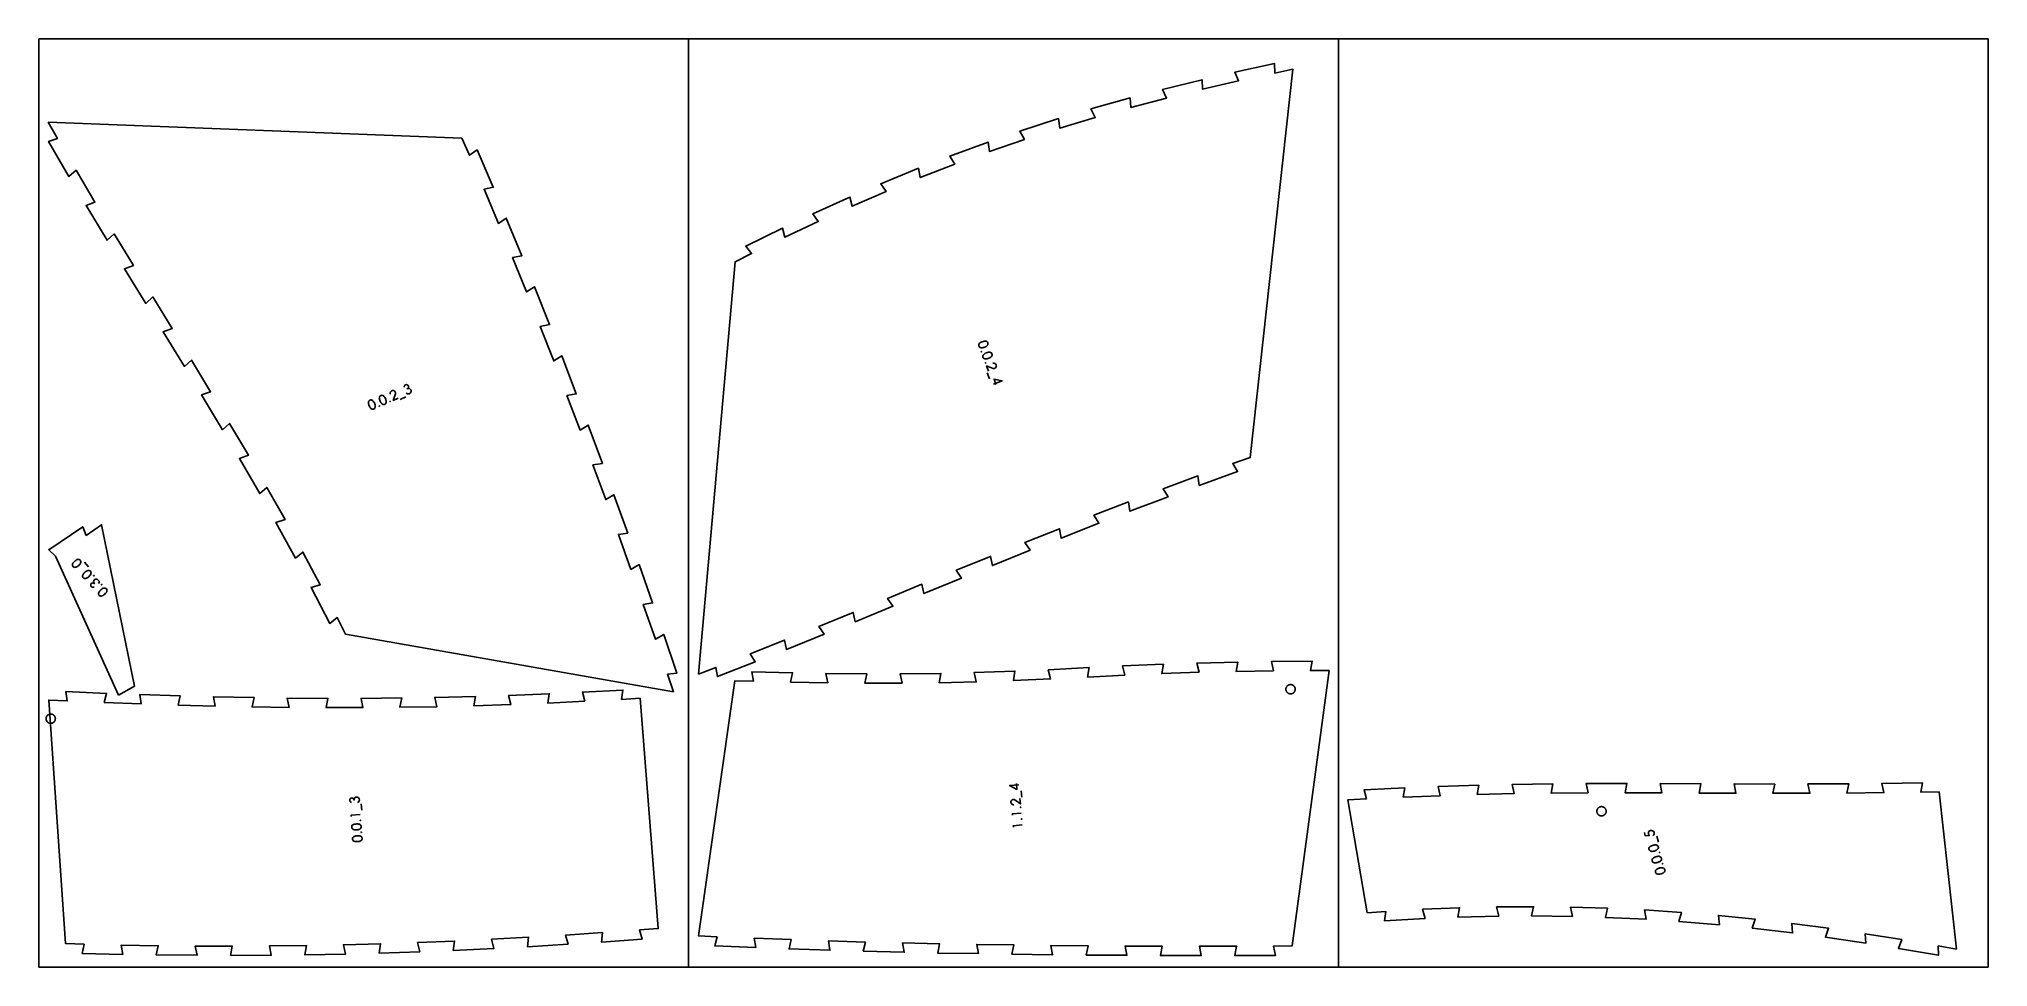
# Model space of a CAD drawing. Header units: millimetres. Extents: x 0 to 2100, y 0 to 1000.
import ezdxf

# ---------------------------------------------------------------- set-up
doc = ezdxf.new("R2010")
doc.units = ezdxf.units.MM
doc.header["$MEASUREMENT"] = 0
for name, color, linetype, true_color in [('Default', 18, 'Continuous', 0x000000), ('la_engrave', 5, 'Continuous', 0x0000ff), ('la_inner_cut', 3, 'Continuous', 0x00ff00), ('la_outer_cut', 1, 'Continuous', 0xff0000)]:
    doc.layers.add(name, color=color, linetype=linetype, true_color=true_color)

msp = doc.modelspace()

# ---------------------------------------------------------------- linework, layer by layer
at = {"layer": 'Default'}
for points in [[(0, 0), (0, 1000), (700, 1000), (700, 0)], [(700, 0), (700, 1000), (1400, 1000), (1400, 0)], [(1400, 0), (1400, 1000), (2100, 1000), (2100, 0)]]:
    msp.add_lwpolyline(points, close=True, dxfattribs=at)
at = {"layer": 'la_engrave'}
for points in [[(1012.6, 670.7), (1012.9, 671.4), (1013.4, 672.1), (1014.2, 672.8), (1014.3, 672.8), (1014.5, 672.9), (1014.8, 673.1), (1015.2, 673.3), (1016.3, 673.8), (1017.5, 674.2), (1018, 674.3), (1018.3, 674.4), (1018.6, 674.4), (1018.7, 674.4), (1019.9, 674.4), (1020.4, 674.3), (1020.8, 674.3), (1021.5, 673.8), (1022, 673.3), (1022.3, 672.7), (1022.5, 671.9), (1022.5, 671.1), (1022.3, 670.5), (1021.8, 669.8), (1021.3, 669.3), (1020.6, 668.8), (1019.9, 668.4), (1019, 668), (1018, 667.7), (1017.2, 667.4), (1016.4, 667.3), (1015.8, 667.2), (1015.1, 667.2), (1014.4, 667.4), (1013.8, 667.7), (1013.3, 668), (1012.9, 668.5), (1012.7, 669), (1012.5, 669.8)], [(1015.7, 663), (1015.7, 662.9), (1015.6, 662.7), (1015.4, 662.7), (1015.3, 662.9), (1015.3, 663.1), (1015.4, 663.2), (1015.6, 663.2)], [(1017.1, 658.7), (1017.4, 659.4), (1017.9, 660.1), (1018.7, 660.8), (1018.8, 660.9), (1019, 661), (1019.3, 661.1), (1019.6, 661.3), (1020.8, 661.8), (1022, 662.2), (1022.5, 662.3), (1022.8, 662.4), (1023.1, 662.5), (1023.2, 662.5), (1024.4, 662.5), (1024.9, 662.4), (1025.2, 662.3), (1026, 661.9), (1026.5, 661.4), (1026.8, 660.8), (1027, 660), (1027, 659.2), (1026.8, 658.6), (1026.3, 657.9), (1025.8, 657.4), (1025, 656.8), (1024.4, 656.5), (1023.4, 656.1), (1022.5, 655.7), (1021.7, 655.5), (1020.9, 655.3), (1020.3, 655.2), (1019.6, 655.3), (1018.9, 655.5), (1018.3, 655.8), (1017.8, 656.1), (1017.4, 656.6), (1017.1, 657.1), (1017, 657.8)], [(1020.2, 651.1), (1020.2, 650.9), (1020.1, 650.8), (1019.9, 650.8), (1019.8, 650.9), (1019.8, 651.1), (1019.9, 651.2), (1020.1, 651.2)], [(359.1, 601.1), (358.4, 601.3), (357.7, 601.8), (356.9, 602.6), (356.9, 602.7), (356.8, 602.9), (356.6, 603.2), (356.4, 603.5), (355.8, 604.6), (355.4, 605.8), (355.3, 606.3), (355.2, 606.6), (355.1, 606.9), (355.1, 607), (355, 607.6), (355, 608.2), (355.1, 608.7), (355.2, 609.1), (355.5, 609.8), (356, 610.3), (356.6, 610.7), (357.4, 611), (358.2, 611), (358.8, 610.8), (359.5, 610.3), (360, 609.9), (360.6, 609.1), (361, 608.5), (361.5, 607.6), (361.9, 606.7), (362.1, 605.9), (362.3, 605.1), (362.4, 604.5), (362.4, 603.8), (362.3, 603), (362, 602.4), (361.7, 602), (361.3, 601.5), (360.7, 601.2), (360, 601)], [(370.8, 606.2), (370.1, 606.4), (369.4, 606.9), (368.7, 607.7), (368.6, 607.8), (368.5, 608), (368.3, 608.2), (368.1, 608.6), (367.5, 609.7), (367.1, 610.9), (367, 611.4), (366.9, 611.7), (366.8, 612), (366.8, 612.1), (366.7, 613.3), (366.8, 613.8), (366.9, 614.2), (367.2, 614.9), (367.7, 615.4), (368.3, 615.8), (369.1, 616), (369.9, 616.1), (370.5, 615.8), (371.3, 615.4), (371.7, 614.9), (372.3, 614.2), (372.7, 613.6), (373.2, 612.7), (373.6, 611.7), (373.8, 610.9), (374.1, 610.1), (374.2, 609.5), (374.2, 608.8), (374, 608.1), (373.7, 607.5), (373.4, 607), (373, 606.6), (372.5, 606.3), (371.7, 606.1)], [(378.3, 609.7), (378.5, 609.7), (378.6, 609.5), (378.6, 609.4), (378.5, 609.2), (378.3, 609.2), (378.2, 609.4), (378.2, 609.5)], [(366.6, 604.6), (366.8, 604.6), (366.9, 604.5), (366.9, 604.3), (366.8, 604.2), (366.6, 604.2), (366.5, 604.3), (366.5, 604.5)], [(45.1, 437), (45.1, 436.2), (44.8, 435.3), (44.4, 434.4), (44.3, 434.3), (44.1, 434.2), (43.9, 433.9), (43.7, 433.6), (42.8, 432.7), (41.8, 431.9), (41.4, 431.6), (41.1, 431.4), (40.9, 431.3), (40.8, 431.2), (40.2, 430.9), (39.6, 430.7), (39.1, 430.7), (38.8, 430.6), (38, 430.7), (37.3, 431), (36.8, 431.4), (36.3, 432.1), (36, 432.8), (36, 433.5), (36.2, 434.4), (36.5, 435), (37, 435.7), (37.5, 436.3), (38.2, 437.1), (38.9, 437.7), (39.6, 438.2), (40.3, 438.7), (40.8, 439), (41.5, 439.2), (42.2, 439.3), (42.9, 439.2), (43.4, 439.1), (44, 438.8), (44.4, 438.4), (44.8, 437.8)], [(56.1, 424.9), (56, 424.2), (55.8, 423.3), (55.3, 422.4), (55.3, 422.3), (55.1, 422.1), (54.9, 421.9), (54.6, 421.5), (53.8, 420.6), (52.8, 419.9), (52.4, 419.6), (52.1, 419.4), (51.9, 419.2), (51.8, 419.2), (50.6, 418.7), (50.1, 418.6), (49.8, 418.6), (48.9, 418.7), (48.3, 419), (47.8, 419.4), (47.3, 420.1), (47, 420.8), (47, 421.5), (47.2, 422.3), (47.5, 422.9), (48, 423.7), (48.4, 424.3), (49.2, 425), (49.9, 425.7), (50.5, 426.2), (51.3, 426.7), (51.8, 427), (52.5, 427.2), (53.2, 427.2), (53.9, 427.2), (54.4, 427.1), (54.9, 426.8), (55.4, 426.4), (55.8, 425.8)], [(58.9, 421.4), (58.9, 421.6), (58.9, 421.7), (59.1, 421.8), (59.3, 421.7), (59.3, 421.5), (59.2, 421.4), (59.1, 421.3)], [(73.3, 406.1), (73.2, 405.3), (73, 404.4), (72.5, 403.5), (72.5, 403.4), (72.3, 403.2), (72.1, 403), (71.8, 402.7), (71, 401.8), (70, 401), (69.6, 400.7), (69.3, 400.5), (69.1, 400.4), (69, 400.3), (67.8, 399.8), (67.3, 399.7), (67, 399.7), (66.1, 399.8), (65.5, 400.1), (65, 400.5), (64.5, 401.2), (64.2, 401.9), (64.2, 402.6), (64.4, 403.4), (64.7, 404.1), (65.2, 404.8), (65.6, 405.4), (66.4, 406.1), (67.1, 406.8), (67.8, 407.3), (68.5, 407.8), (69, 408.1), (69.7, 408.3), (70.4, 408.4), (71, 408.3), (71.6, 408.2), (72.1, 407.9), (72.6, 407.5), (73, 406.9)], [(67.5, 412), (67.5, 412.1), (67.5, 412.3), (67.7, 412.4), (67.9, 412.3), (67.9, 412.1), (67.8, 412), (67.7, 411.9)], [(1057.4, 172.2), (1057.4, 172.4), (1057.6, 172.4), (1057.8, 172.4), (1057.8, 172.2), (1057.8, 172), (1057.6, 172), (1057.4, 172)], [(346.9, 149.7), (346.4, 149.2), (345.7, 148.6), (344.7, 148.2), (344.6, 148.2), (344.4, 148.1), (344.1, 148.1), (343.7, 148), (342.4, 147.8), (341.2, 147.8), (340.7, 147.8), (340.3, 147.9), (340.1, 147.9), (340, 147.9), (338.8, 148.2), (338.3, 148.5), (338, 148.7), (337.4, 149.3), (337.1, 149.9), (337, 150.6), (337, 151.4), (337.2, 152.1), (337.6, 152.7), (338.3, 153.2), (338.9, 153.5), (339.8, 153.8), (340.5, 154), (341.5, 154.1), (342.5, 154.2), (343.4, 154.2), (344.2, 154.1), (344.8, 154), (345.5, 153.8), (346.1, 153.4), (346.6, 152.9), (346.9, 152.5), (347.2, 151.9), (347.3, 151.3), (347.2, 150.6)], [(346.1, 158), (346.1, 158.1), (346.3, 158.2), (346.5, 158.2), (346.5, 158), (346.5, 157.8), (346.3, 157.8), (346.1, 157.8)], [(1058.5, 159.5), (1058.5, 159.6), (1058.7, 159.7), (1058.9, 159.7), (1058.9, 159.5), (1058.9, 159.3), (1058.7, 159.3), (1058.6, 159.3)], [(347.8, 137), (347.3, 136.4), (346.6, 135.9), (345.6, 135.5), (345.5, 135.4), (345.3, 135.4), (345, 135.3), (344.6, 135.2), (343.3, 135.1), (342.1, 135.1), (341.6, 135.1), (341.2, 135.1), (341, 135.2), (340.9, 135.2), (340.2, 135.3), (339.7, 135.5), (339.2, 135.8), (338.9, 135.9), (338.3, 136.5), (338, 137.1), (337.8, 137.8), (337.9, 138.7), (338.1, 139.4), (338.5, 139.9), (339.2, 140.5), (339.8, 140.8), (340.7, 141.1), (341.4, 141.2), (342.4, 141.4), (343.4, 141.4), (344.3, 141.4), (345.1, 141.4), (345.7, 141.3), (346.4, 141), (347, 140.6), (347.5, 140.2), (347.8, 139.7), (348.1, 139.2), (348.2, 138.6), (348.1, 137.8)], [(347, 145.2), (347, 145.4), (347.2, 145.5), (347.3, 145.4), (347.4, 145.3), (347.4, 145.1), (347.2, 145), (347, 145.1)], [(1744.6, 127.8), (1744.3, 127.2), (1743.7, 126.5), (1742.8, 125.9), (1742.8, 125.8), (1742.6, 125.8), (1742.3, 125.6), (1741.9, 125.5), (1740.7, 125), (1739.5, 124.8), (1739, 124.7), (1738.6, 124.6), (1738.4, 124.6), (1738.2, 124.6), (1737.6, 124.6), (1737, 124.7), (1736.5, 124.8), (1736.2, 124.9), (1735.5, 125.4), (1735.1, 126), (1734.8, 126.6), (1734.6, 127.4), (1734.7, 128.2), (1735, 128.8), (1735.5, 129.5), (1736.1, 129.9), (1736.8, 130.3), (1737.5, 130.6), (1738.5, 131), (1739.5, 131.3), (1740.3, 131.4), (1741.1, 131.6), (1741.7, 131.6), (1742.4, 131.5), (1743.1, 131.2), (1743.7, 130.9), (1744.1, 130.5), (1744.5, 130), (1744.7, 129.5), (1744.8, 128.7)], [(1748.2, 115.6), (1747.8, 114.9), (1747.2, 114.2), (1746.4, 113.6), (1746.3, 113.6), (1746.1, 113.5), (1745.8, 113.4), (1745.4, 113.2), (1744.2, 112.8), (1743, 112.5), (1742.5, 112.4), (1742.1, 112.4), (1741.9, 112.3), (1741.8, 112.3), (1740.5, 112.4), (1740.1, 112.6), (1739.7, 112.7), (1739, 113.1), (1738.6, 113.7), (1738.3, 114.3), (1738.1, 115.1), (1738.2, 115.9), (1738.5, 116.5), (1739.1, 117.2), (1739.6, 117.6), (1740.4, 118.1), (1741, 118.4), (1742, 118.7), (1743, 119), (1743.8, 119.2), (1744.6, 119.3), (1745.2, 119.3), (1745.9, 119.2), (1746.6, 118.9), (1747.2, 118.6), (1747.6, 118.3), (1748, 117.8), (1748.2, 117.2), (1748.3, 116.4)], [(1751.7, 103.3), (1751.3, 102.6), (1750.7, 101.9), (1749.9, 101.3), (1749.8, 101.3), (1749.6, 101.2), (1749.3, 101.1), (1748.9, 100.9), (1747.7, 100.5), (1746.5, 100.2), (1746, 100.2), (1745.7, 100.1), (1745.4, 100.1), (1745.3, 100.1), (1744.7, 100.1), (1744, 100.2), (1743.6, 100.3), (1743.2, 100.4), (1742.5, 100.9), (1742.1, 101.4), (1741.8, 102), (1741.6, 102.9), (1741.7, 103.6), (1742, 104.2), (1742.6, 104.9), (1743.1, 105.3), (1743.9, 105.8), (1744.6, 106.1), (1745.5, 106.5), (1746.5, 106.7), (1747.3, 106.9), (1748.1, 107), (1748.7, 107), (1749.4, 106.9), (1750.1, 106.7), (1750.7, 106.3), (1751.1, 106), (1751.5, 105.5), (1751.7, 104.9), (1751.8, 104.2)], [(1745.7, 123.4), (1745.7, 123.6), (1745.8, 123.7), (1746, 123.7), (1746.1, 123.6), (1746.1, 123.4), (1745.9, 123.3), (1745.8, 123.3)], [(1749.2, 111.2), (1749.2, 111.3), (1749.3, 111.4), (1749.5, 111.4), (1749.6, 111.3), (1749.6, 111.1), (1749.4, 111), (1749.3, 111)]]:
    msp.add_lwpolyline(points, close=True, dxfattribs=at)
for points in [[(1027.8, 650.5), (1028.3, 650.5), (1029, 650.6), (1029.6, 650.4), (1030.1, 650.2), (1030.8, 649.6), (1031.4, 648.8), (1031.5, 648.2), (1031.6, 647.7), (1031.5, 647.1), (1031.4, 646.6), (1030.7, 645.6), (1030.3, 645.3), (1029.8, 645), (1028.9, 644.8), (1028.6, 644.8), (1028.4, 644.8), (1028, 644.9), (1021, 647.7), (1023, 642.2)], [(1021.7, 640.1), (1024.1, 633.7)], [(1028.3, 628.2), (1037.7, 631.7), (1029, 633.5), (1031.1, 627.8)], [(378.5, 617.3), (378.4, 617.8), (378.4, 618.5), (378.5, 619.1), (378.7, 619.6), (379.3, 620.3), (380.1, 620.9), (380.6, 621.1), (381.1, 621.2), (381.7, 621.2), (382.3, 621.1), (383.2, 620.5), (383.6, 620), (383.9, 619.6), (384.1, 618.7), (384.2, 618.4), (384.2, 618.2), (384.1, 617.8), (381.7, 610.6), (387, 612.9)], [(389.2, 611.7), (395.4, 614.4)], [(393.4, 624.7), (393.5, 625.6), (393.8, 626.3), (394.3, 626.9), (395, 627.4), (395.9, 627.6), (396.8, 627.5), (397.6, 627), (398.1, 626.3), (398.3, 625.4), (398, 624.5), (397.5, 623.7), (396.7, 623.1), (398.1, 623.4), (399.3, 623.3), (400.1, 622.8), (400.7, 622.1), (400.9, 621.4), (401, 620.7), (400.9, 620), (400.7, 619.4), (399.9, 618.5), (398.7, 617.7), (397.8, 617.6), (397, 617.7), (396.3, 618.1), (395.5, 618.7)], [(53.5, 431.1), (48.9, 436.1)], [(59.4, 409.3), (58.4, 409.2), (57.8, 409.2), (57, 409.4), (56.3, 410), (55.9, 410.7), (55.7, 411.7), (55.8, 412.6), (56.4, 413.3), (57.2, 413.7), (58.1, 413.8), (59, 413.5), (59.8, 413), (59.1, 414.3), (58.8, 415.4), (59, 416.3), (59.5, 417.1), (60.1, 417.5), (60.7, 417.8), (61.3, 418), (62, 417.9), (63.2, 417.5), (64.2, 416.6), (64.7, 415.9), (64.8, 415), (64.7, 414.2), (64.3, 413.3)], [(1055.7, 196.4), (1045.7, 195.6), (1053.6, 191.4), (1053.1, 197.6)], [(1058.9, 183.2), (1058.3, 189.9)], [(336.9, 177.1), (336.1, 177.6), (335.5, 178.1), (335.1, 178.7), (334.9, 179.6), (335, 180.5), (335.4, 181.3), (336.1, 181.9), (337, 182.2), (337.9, 182), (338.7, 181.5), (339.2, 180.7), (339.5, 179.8), (339.7, 181.2), (340.2, 182.3), (340.9, 182.9), (341.8, 183.2), (342.6, 183.1), (343.2, 183), (343.8, 182.7), (344.3, 182.3), (344.9, 181.3), (345.2, 179.9), (345.1, 179), (344.7, 178.2), (344.1, 177.7), (343.2, 177.2)], [(347.8, 168.9), (347.3, 175.7)], [(1050.2, 174.8), (1049.7, 174.9), (1049, 175.1), (1048.5, 175.3), (1048.1, 175.7), (1047.5, 176.5), (1047.2, 177.4), (1047.2, 178), (1047.3, 178.5), (1047.5, 179.1), (1047.8, 179.5), (1048.7, 180.3), (1049.2, 180.5), (1049.7, 180.6), (1050.1, 180.6), (1050.7, 180.6), (1051, 180.5), (1051.1, 180.4), (1051.5, 180.2), (1057.5, 175.7), (1057, 181.5)], [(336.4, 162.2), (336.3, 163.6), (346.1, 164.3)], [(1048.8, 163.5), (1048.6, 164.9), (1058.4, 165.8)], [(1049.9, 150.8), (1049.8, 152.2), (1059.5, 153.1)], [(1729.7, 145), (1730.7, 141.4), (1735, 141.7), (1734.7, 142.3), (1734.3, 143.1), (1734.1, 143.9), (1734, 144.5), (1734.1, 145.2), (1734.4, 145.8), (1734.8, 146.4), (1735.5, 146.8), (1736.2, 147.1), (1737, 147.2), (1737.8, 147.2), (1738.5, 146.9), (1739.3, 146.5), (1739.8, 145.9), (1740.2, 145.1), (1740.3, 144.3), (1740.2, 143.4), (1739.9, 142.6), (1739.5, 142.2), (1739.2, 142), (1739.1, 141.8)], [(1745, 134.5), (1743.2, 141)]]:
    msp.add_lwpolyline(points, dxfattribs=at)
at = {"layer": 'la_inner_cut'}
for points in [[(1348.1, 304.3), (1347.9, 304.3), (1347.8, 304.3), (1347.6, 304.3), (1347.4, 304.2), (1347.2, 304.2), (1347.1, 304.1), (1346.9, 304.1), (1346.8, 304), (1346.6, 304), (1346.4, 303.9), (1346.3, 303.8), (1346.1, 303.7), (1346, 303.6), (1345.8, 303.6), (1345.7, 303.5), (1345.5, 303.4), (1345.4, 303.3), (1345.3, 303.1), (1345.1, 303), (1345, 302.9), (1344.9, 302.8), (1344.8, 302.7), (1344.7, 302.5), (1344.6, 302.4), (1344.5, 302.2), (1344.4, 302.1), (1344.3, 302), (1344.2, 301.8), (1344.1, 301.7), (1344, 301.5), (1343.9, 301.3), (1343.9, 301.2), (1343.8, 301), (1343.8, 300.9), (1343.7, 300.7), (1343.7, 300.5), (1343.6, 300.3), (1343.6, 300.2), (1343.6, 300), (1343.6, 299.8), (1343.5, 299.7), (1343.5, 299.5), (1343.5, 299.3), (1343.5, 299.1), (1343.6, 299), (1343.6, 298.8), (1343.6, 298.6), (1343.6, 298.4), (1343.7, 298.3), (1343.7, 298.1), (1343.7, 297.9), (1343.8, 297.8), (1343.8, 297.6), (1343.9, 297.5), (1344, 297.3), (1344.1, 297.1), (1344.1, 297), (1344.2, 296.8), (1344.3, 296.7), (1344.4, 296.5), (1344.5, 296.4), (1344.6, 296.3), (1344.7, 296.1), (1344.8, 296), (1345, 295.9), (1345.1, 295.7), (1345.2, 295.6), (1345.3, 295.5), (1345.5, 295.4), (1345.6, 295.3), (1345.8, 295.2), (1345.9, 295.1), (1346.1, 295), (1346.2, 294.9), (1346.4, 294.9), (1346.5, 294.8), (1346.7, 294.7), (1346.8, 294.7), (1347, 294.6), (1347.2, 294.5), (1347.3, 294.5), (1347.5, 294.5), (1347.7, 294.4), (1347.8, 294.4), (1348, 294.4), (1348.2, 294.4), (1348.4, 294.4), (1348.5, 294.4), (1348.7, 294.4), (1348.9, 294.4), (1349.1, 294.4), (1349.2, 294.4), (1349.4, 294.4), (1349.6, 294.5), (1349.7, 294.5), (1349.9, 294.5), (1350.1, 294.6), (1350.2, 294.7), (1350.4, 294.7), (1350.6, 294.8), (1350.7, 294.9), (1350.9, 294.9), (1351, 295), (1351.2, 295.1), (1351.3, 295.2), (1351.5, 295.3), (1351.6, 295.4), (1351.7, 295.5), (1351.9, 295.6), (1352, 295.7), (1352.1, 295.9), (1352.2, 296), (1352.4, 296.1), (1352.5, 296.3), (1352.6, 296.4), (1352.7, 296.5), (1352.8, 296.7), (1352.9, 296.8), (1352.9, 297), (1353, 297.1), (1353.1, 297.3), (1353.2, 297.5), (1353.2, 297.6), (1353.3, 297.8), (1353.3, 297.9), (1353.4, 298.1), (1353.4, 298.3), (1353.5, 298.5), (1353.5, 298.6), (1353.5, 298.8), (1353.5, 299), (1353.5, 299.1), (1353.5, 299.3), (1353.5, 299.5), (1353.5, 299.7), (1353.5, 299.8), (1353.5, 300), (1353.5, 300.2), (1353.4, 300.4), (1353.4, 300.5), (1353.4, 300.7), (1353.3, 300.9), (1353.3, 301), (1353.2, 301.2), (1353.1, 301.3), (1353.1, 301.5), (1353, 301.7), (1352.9, 301.8), (1352.8, 302), (1352.7, 302.1), (1352.6, 302.2), (1352.5, 302.4), (1352.4, 302.5), (1352.3, 302.7), (1352.2, 302.8), (1352.1, 302.9), (1351.9, 303), (1351.8, 303.1), (1351.7, 303.3), (1351.5, 303.4), (1351.4, 303.5), (1351.2, 303.6), (1351.1, 303.7), (1350.9, 303.7), (1350.8, 303.8), (1350.6, 303.9), (1350.5, 304), (1350.3, 304), (1350.2, 304.1), (1350, 304.1), (1349.8, 304.2), (1349.7, 304.2), (1349.5, 304.3), (1349.3, 304.3), (1349.1, 304.3), (1349, 304.3), (1348.8, 304.4), (1348.6, 304.4), (1348.4, 304.4), (1348.3, 304.4)], [(12.3, 272.5), (12.2, 272.5), (12, 272.5), (11.8, 272.5), (11.6, 272.4), (11.5, 272.4), (11.3, 272.4), (11.1, 272.3), (11, 272.3), (10.8, 272.2), (10.6, 272.1), (10.5, 272.1), (10.3, 272), (10.2, 271.9), (10, 271.8), (9.9, 271.7), (9.7, 271.6), (9.6, 271.5), (9.5, 271.4), (9.3, 271.3), (9.2, 271.2), (9.1, 271), (9, 270.9), (8.9, 270.8), (8.7, 270.7), (8.6, 270.5), (8.5, 270.4), (8.4, 270.2), (8.4, 270.1), (8.3, 269.9), (8.2, 269.8), (8.1, 269.6), (8, 269.5), (8, 269.3), (7.9, 269.1), (7.9, 269), (7.8, 268.8), (7.8, 268.6), (7.8, 268.5), (7.7, 268.3), (7.7, 268.1), (7.7, 267.9), (7.7, 267.8), (7.7, 267.6), (7.7, 267.4), (7.7, 267.3), (7.7, 267.1), (7.7, 266.9), (7.7, 266.7), (7.8, 266.6), (7.8, 266.4), (7.9, 266.2), (7.9, 266.1), (8, 265.9), (8, 265.7), (8.1, 265.6), (8.2, 265.4), (8.2, 265.3), (8.3, 265.1), (8.4, 265), (8.5, 264.8), (8.6, 264.7), (8.7, 264.5), (8.8, 264.4), (8.9, 264.3), (9, 264.1), (9.2, 264), (9.3, 263.9), (9.4, 263.8), (9.5, 263.7), (9.7, 263.6), (9.8, 263.5), (10, 263.4), (10.1, 263.3), (10.3, 263.2), (10.4, 263.1), (10.6, 263), (10.7, 262.9), (10.9, 262.9), (11.1, 262.8), (11.2, 262.8), (11.4, 262.7), (11.6, 262.7), (11.7, 262.6), (11.9, 262.6), (12.1, 262.6), (12.2, 262.6), (12.4, 262.6), (12.6, 262.6), (12.8, 262.6), (12.9, 262.6), (13.1, 262.6), (13.3, 262.6), (13.5, 262.6), (13.6, 262.6), (13.8, 262.7), (14, 262.7), (14.1, 262.8), (14.3, 262.8), (14.5, 262.9), (14.6, 263), (14.8, 263), (14.9, 263.1), (15.1, 263.2), (15.2, 263.3), (15.4, 263.4), (15.5, 263.5), (15.7, 263.6), (15.8, 263.7), (15.9, 263.8), (16.1, 263.9), (16.2, 264), (16.3, 264.1), (16.4, 264.3), (16.5, 264.4), (16.7, 264.5), (16.8, 264.7), (16.9, 264.8), (16.9, 265), (17, 265.1), (17.1, 265.3), (17.2, 265.4), (17.3, 265.6), (17.3, 265.7), (17.4, 265.9), (17.4, 266.1), (17.5, 266.2), (17.5, 266.4), (17.6, 266.6), (17.6, 266.7), (17.6, 266.9), (17.6, 267.1), (17.7, 267.3), (17.7, 267.4), (17.7, 267.6), (17.7, 267.8), (17.7, 267.9), (17.6, 268.1), (17.6, 268.3), (17.6, 268.5), (17.6, 268.6), (17.5, 268.8), (17.5, 269), (17.4, 269.1), (17.4, 269.3), (17.3, 269.5), (17.2, 269.6), (17.2, 269.8), (17.1, 269.9), (17, 270.1), (16.9, 270.2), (16.8, 270.4), (16.7, 270.5), (16.6, 270.7), (16.5, 270.8), (16.4, 270.9), (16.3, 271), (16.1, 271.2), (16, 271.3), (15.9, 271.4), (15.7, 271.5), (15.6, 271.6), (15.5, 271.7), (15.3, 271.8), (15.2, 271.9), (15, 272), (14.9, 272.1), (14.7, 272.1), (14.5, 272.2), (14.4, 272.3), (14.2, 272.3), (14, 272.4), (13.9, 272.4), (13.7, 272.4), (13.5, 272.5), (13.4, 272.5), (13.2, 272.5), (13, 272.5), (12.8, 272.6), (12.7, 272.6), (12.5, 272.6)], [(1682.2, 172.6), (1682, 172.6), (1681.8, 172.5), (1681.7, 172.5), (1681.5, 172.4), (1681.3, 172.3), (1681.2, 172.2), (1681, 172.1), (1680.9, 172.1), (1680.7, 172), (1680.6, 171.9), (1680.5, 171.8), (1680.3, 171.7), (1680.2, 171.5), (1680.1, 171.4), (1679.9, 171.3), (1679.8, 171.2), (1679.7, 171), (1679.6, 170.9), (1679.5, 170.8), (1679.4, 170.6), (1679.3, 170.5), (1679.2, 170.3), (1679.1, 170.2), (1679, 170), (1679, 169.9), (1678.9, 169.7), (1678.8, 169.5), (1678.8, 169.4), (1678.7, 169.2), (1678.7, 169.1), (1678.6, 168.9), (1678.6, 168.7), (1678.6, 168.5), (1678.6, 168.4), (1678.5, 168.2), (1678.5, 168), (1678.5, 167.9), (1678.5, 167.7), (1678.5, 167.5), (1678.6, 167.3), (1678.6, 167.2), (1678.6, 167), (1678.6, 166.8), (1678.7, 166.6), (1678.7, 166.5), (1678.8, 166.3), (1678.8, 166.1), (1678.9, 166), (1678.9, 165.8), (1679, 165.7), (1679.1, 165.5), (1679.2, 165.4), (1679.3, 165.2), (1679.4, 165.1), (1679.5, 164.9), (1679.6, 164.8), (1679.7, 164.6), (1679.8, 164.5), (1679.9, 164.4), (1680, 164.3), (1680.1, 164.1), (1680.3, 164), (1680.4, 163.9), (1680.5, 163.8), (1680.7, 163.7), (1680.8, 163.6), (1681, 163.5), (1681.1, 163.4), (1681.3, 163.4), (1681.4, 163.3), (1681.6, 163.2), (1681.8, 163.1), (1681.9, 163.1), (1682.1, 163), (1682.3, 163), (1682.4, 162.9), (1682.6, 162.9), (1682.8, 162.9), (1682.9, 162.9), (1683.1, 162.8), (1683.3, 162.8), (1683.5, 162.8), (1683.6, 162.8), (1683.8, 162.8), (1684, 162.8), (1684.1, 162.9), (1684.3, 162.9), (1684.5, 162.9), (1684.7, 162.9), (1684.8, 163), (1685, 163), (1685.2, 163.1), (1685.3, 163.1), (1685.5, 163.2), (1685.6, 163.3), (1685.8, 163.4), (1686, 163.4), (1686.1, 163.5), (1686.2, 163.6), (1686.4, 163.7), (1686.5, 163.8), (1686.7, 163.9), (1686.8, 164), (1686.9, 164.1), (1687.1, 164.3), (1687.2, 164.4), (1687.3, 164.5), (1687.4, 164.7), (1687.5, 164.8), (1687.6, 164.9), (1687.7, 165.1), (1687.8, 165.2), (1687.9, 165.4), (1688, 165.5), (1688.1, 165.7), (1688.1, 165.8), (1688.2, 166), (1688.3, 166.2), (1688.3, 166.3), (1688.4, 166.5), (1688.4, 166.7), (1688.4, 166.8), (1688.5, 167), (1688.5, 167.2), (1688.5, 167.3), (1688.5, 167.5), (1688.5, 167.7), (1688.5, 167.9), (1688.5, 168), (1688.5, 168.2), (1688.5, 168.4), (1688.5, 168.6), (1688.4, 168.7), (1688.4, 168.9), (1688.4, 169.1), (1688.3, 169.2), (1688.3, 169.4), (1688.2, 169.6), (1688.2, 169.7), (1688.1, 169.9), (1688, 170), (1687.9, 170.2), (1687.8, 170.3), (1687.8, 170.5), (1687.7, 170.6), (1687.6, 170.8), (1687.5, 170.9), (1687.3, 171.1), (1687.2, 171.2), (1687.1, 171.3), (1687, 171.4), (1686.9, 171.5), (1686.7, 171.7), (1686.6, 171.8), (1686.5, 171.9), (1686.3, 172), (1686.2, 172.1), (1686, 172.2), (1685.9, 172.2), (1685.7, 172.3), (1685.5, 172.4), (1685.4, 172.5), (1685.2, 172.5), (1685.1, 172.6), (1684.9, 172.6), (1684.7, 172.7), (1684.6, 172.7), (1684.4, 172.7), (1684.2, 172.8), (1684, 172.8), (1683.9, 172.8), (1683.7, 172.8), (1683.5, 172.8), (1683.4, 172.8), (1683.2, 172.8), (1683, 172.8), (1682.8, 172.8), (1682.7, 172.7), (1682.5, 172.7), (1682.3, 172.7)]]:
    msp.add_lwpolyline(points, close=True, dxfattribs=at)
at = {"layer": 'la_outer_cut'}
for points in [[(710.5, 315.7), (729.1, 322.9), (730.9, 312.9), (771.8, 328.9), (766.3, 337.4), (803.4, 352.2), (805.3, 342.2), (846, 358.6), (840.4, 367.1), (877.4, 382.1), (879.4, 372.1), (920, 388.7), (914.4, 397.2), (951.3, 412.4), (953.3, 402.4), (993.9, 419), (988.3, 427.5), (1025.3, 442.5), (1027.2, 432.5), (1067.9, 449), (1062.3, 457.5), (1099.4, 472.3), (1101.2, 462.2), (1142.1, 478.2), (1136.6, 486.8), (1173.8, 501.2), (1175.5, 491.1), (1216.6, 506.6), (1211.2, 515.2), (1248.7, 529.1), (1250.2, 519), (1291.5, 533.8), (1286.2, 542.6), (1305.1, 549.2), (1351, 967.3), (1331.5, 963.3), (1331.3, 973.5), (1288.4, 964.2), (1292.5, 954.9), (1253.6, 946), (1253.2, 956.1), (1210.6, 945.7), (1214.9, 936.4), (1176.4, 926.3), (1175.6, 936.5), (1133.4, 924.6), (1138, 915.5), (1099.8, 904), (1098.6, 914.2), (1056.9, 900.7), (1061.8, 891.8), (1024.1, 878.8), (1022.6, 888.9), (981.4, 873.8), (986.7, 865.1), (949.6, 850.7), (947.6, 860.7), (907, 844), (912.7, 835.5), (876.1, 819.7), (873.8, 829.7), (833.8, 811.6), (839.7, 803.3), (803.7, 786.3), (801.1, 796.2), (761.6, 776.9), (767.8, 768.8), (750, 759.9)], [(683.7, 296.5), (677.3, 315.4), (687.4, 316.8), (673.1, 358.3), (664.3, 353.1), (651.1, 390.8), (661.2, 392.3), (646.5, 433.7), (637.8, 428.5), (624.3, 466.1), (634.4, 467.6), (619.4, 508.9), (610.7, 503.6), (596.9, 541.1), (607, 542.7), (591.7, 583.9), (583, 578.5), (568.9, 615.8), (578.9, 617.6), (563.2, 658.6), (554.6, 653.1), (540.1, 690.3), (550.1, 692.2), (533.8, 733), (525.3, 727.4), (510.3, 764.4), (520.3, 766.4), (503.5, 807), (495, 801.3), (479.5, 838.1), (489.5, 840.2), (472, 880.5), (463.7, 874.7), (455.6, 893), (10, 910.2), (19.9, 892.9), (10.3, 889.6), (32.3, 851.7), (40, 858.5), (60.3, 824.2), (50.7, 820.7), (73.4, 783.2), (80.9, 790), (101.7, 756), (92.1, 752.5), (115, 715.1), (122.5, 722), (143.4, 688), (133.8, 684.5), (156.7, 647.1), (164.2, 654), (184.9, 619.9), (175.2, 616.5), (197.8, 578.9), (205.3, 585.7), (225.6, 551.4), (215.9, 548.1), (237.8, 510.1), (245.5, 516.8), (265.1, 482.1), (255.3, 479), (276.4, 440.6), (284.3, 447.1), (303, 411.9), (293.2, 409.1), (313.3, 370.2), (321.3, 376.5), (330.2, 358.7)], [(85.6, 292.8), (103, 302.7), (67.5, 476.5), (51, 465), (47.1, 474.4), (10.6, 449.7), (17.8, 442.6)], [(1390, 319.5), (1370, 319.5), (1371.9, 329.5), (1327.9, 329.2), (1330, 319.2), (1289.9, 318.5), (1291.7, 328.6), (1247.7, 327.5), (1249.9, 317.6), (1209.9, 316.2), (1211.5, 326.3), (1167.5, 324.4), (1169.9, 314.5), (1129.9, 312.5), (1131.4, 322.6), (1087.4, 320.4), (1089.9, 310.5), (1049.9, 308.7), (1051.6, 318.8), (1007.6, 317.2), (1009.9, 307.3), (969.9, 306.3), (971.8, 316.4), (927.8, 315.9), (929.9, 305.9), (889.9, 305.9), (892, 315.9), (847.9, 316.3), (849.8, 306.3), (809.8, 307), (812, 317), (768, 318), (769.8, 307.9), (749.8, 308.4), (710.7, 33.6), (730.7, 32.7), (728.2, 22.8), (772.2, 20.9), (770.6, 31), (810.6, 29.5), (808.2, 19.5), (852.2, 18), (850.5, 28.1), (890.5, 26.9), (888.2, 17), (932.2, 15.9), (930.5, 25.9), (970.4, 25.1), (968.3, 15.1), (1012.2, 14.4), (1010.4, 24.4), (1050.4, 23.8), (1048.3, 13.9), (1092.2, 13.3), (1090.4, 23.3), (1130.3, 22.9), (1128.3, 12.9), (1172.2, 12.6), (1170.3, 22.6), (1210.3, 22.4), (1208.3, 12.4), (1252.3, 12.3), (1250.3, 22.3), (1290.3, 22.3), (1288.3, 12.3), (1332.3, 12.5), (1330.2, 22.5), (1350.2, 22.7)], [(647.7, 289.6), (627.8, 288.4), (629.2, 298.5), (585.5, 296.2), (588, 286.3), (548.2, 284.4), (549.8, 294.5), (506, 292.7), (508.4, 282.8), (468.6, 281.5), (470.3, 291.6), (426.5, 290.5), (428.8, 280.5), (388.9, 279.9), (390.8, 289.9), (347, 289.5), (349.1, 279.5), (309.3, 279.5), (311.3, 289.5), (267.5, 289.8), (269.4, 279.8), (229.6, 280.3), (231.8, 290.3), (188, 291.2), (189.8, 281.2), (150, 282.2), (152.3, 292.2), (108.5, 293.6), (110.1, 283.5), (70.3, 285), (72.8, 294.9), (29, 296.8), (30.5, 286.7), (10.6, 287.7), (28.7, 25.2), (48.6, 24.6), (46.4, 14.7), (90.3, 13.6), (88.6, 23.7), (128.5, 23), (126.4, 13), (170.3, 12.6), (168.4, 22.6), (208.3, 22.5), (206.4, 12.5), (250.3, 12.7), (248.3, 22.7), (288.2, 23.2), (286.4, 13.2), (330.3, 14), (328.1, 24), (368, 25.1), (366.4, 15), (410.3, 16.5), (407.9, 26.4), (447.8, 28), (446.3, 17.9), (490.2, 20), (487.7, 29.9), (527.6, 32), (526.2, 21.9), (570, 24.6), (567.4, 34.4), (607.3, 37.1), (606, 26.9), (649.8, 30.1), (647.1, 39.9), (667, 41.5)], [(2047.5, 188.8), (2027.6, 188.5), (2029.4, 198.5), (1985.6, 197.9), (1987.8, 187.9), (1947.9, 187.5), (1949.9, 197.5), (1906, 197.3), (1908.1, 187.3), (1868.3, 187.2), (1870.3, 197.2), (1826.4, 197.3), (1828.4, 187.3), (1788.6, 187.5), (1790.6, 197.5), (1746.8, 197.7), (1748.7, 187.7), (1708.9, 187.8), (1710.9, 197.8), (1667.1, 197.8), (1669.1, 187.8), (1629.2, 187.4), (1631.1, 197.5), (1587.3, 196.8), (1589.4, 186.8), (1549.6, 185.9), (1551.3, 195.9), (1507.5, 194.5), (1509.8, 184.6), (1470, 183.1), (1471.5, 193.1), (1427.7, 191.1), (1430.2, 181.2), (1410.3, 180.2), (1431.1, 58.5), (1451, 59.9), (1449.6, 49.8), (1493.4, 52.3), (1490.8, 62.2), (1530.7, 63.8), (1528.9, 53.8), (1572.8, 54.8), (1570.5, 64.8), (1610.4, 65), (1608.3, 55.1), (1652.2, 54.6), (1650.3, 64.6), (1690.1, 63.4), (1687.7, 53.5), (1731.5, 51.5), (1730, 61.6), (1769.7, 58.9), (1766.9, 49.1), (1810.6, 45.5), (1809.5, 55.6), (1849.1, 51.6), (1846, 41.9), (1889.5, 36.8), (1888.7, 46.9), (1928.3, 41.7), (1924.8, 32.1), (1968.2, 25.7), (1967.7, 35.9), (2007.1, 29.6), (2003.4, 20), (2046.6, 12.6), (2046.4, 22.8), (2066, 19.3)]]:
    msp.add_lwpolyline(points, close=True, dxfattribs=at)

doc.saveas('drawing.dxf')
